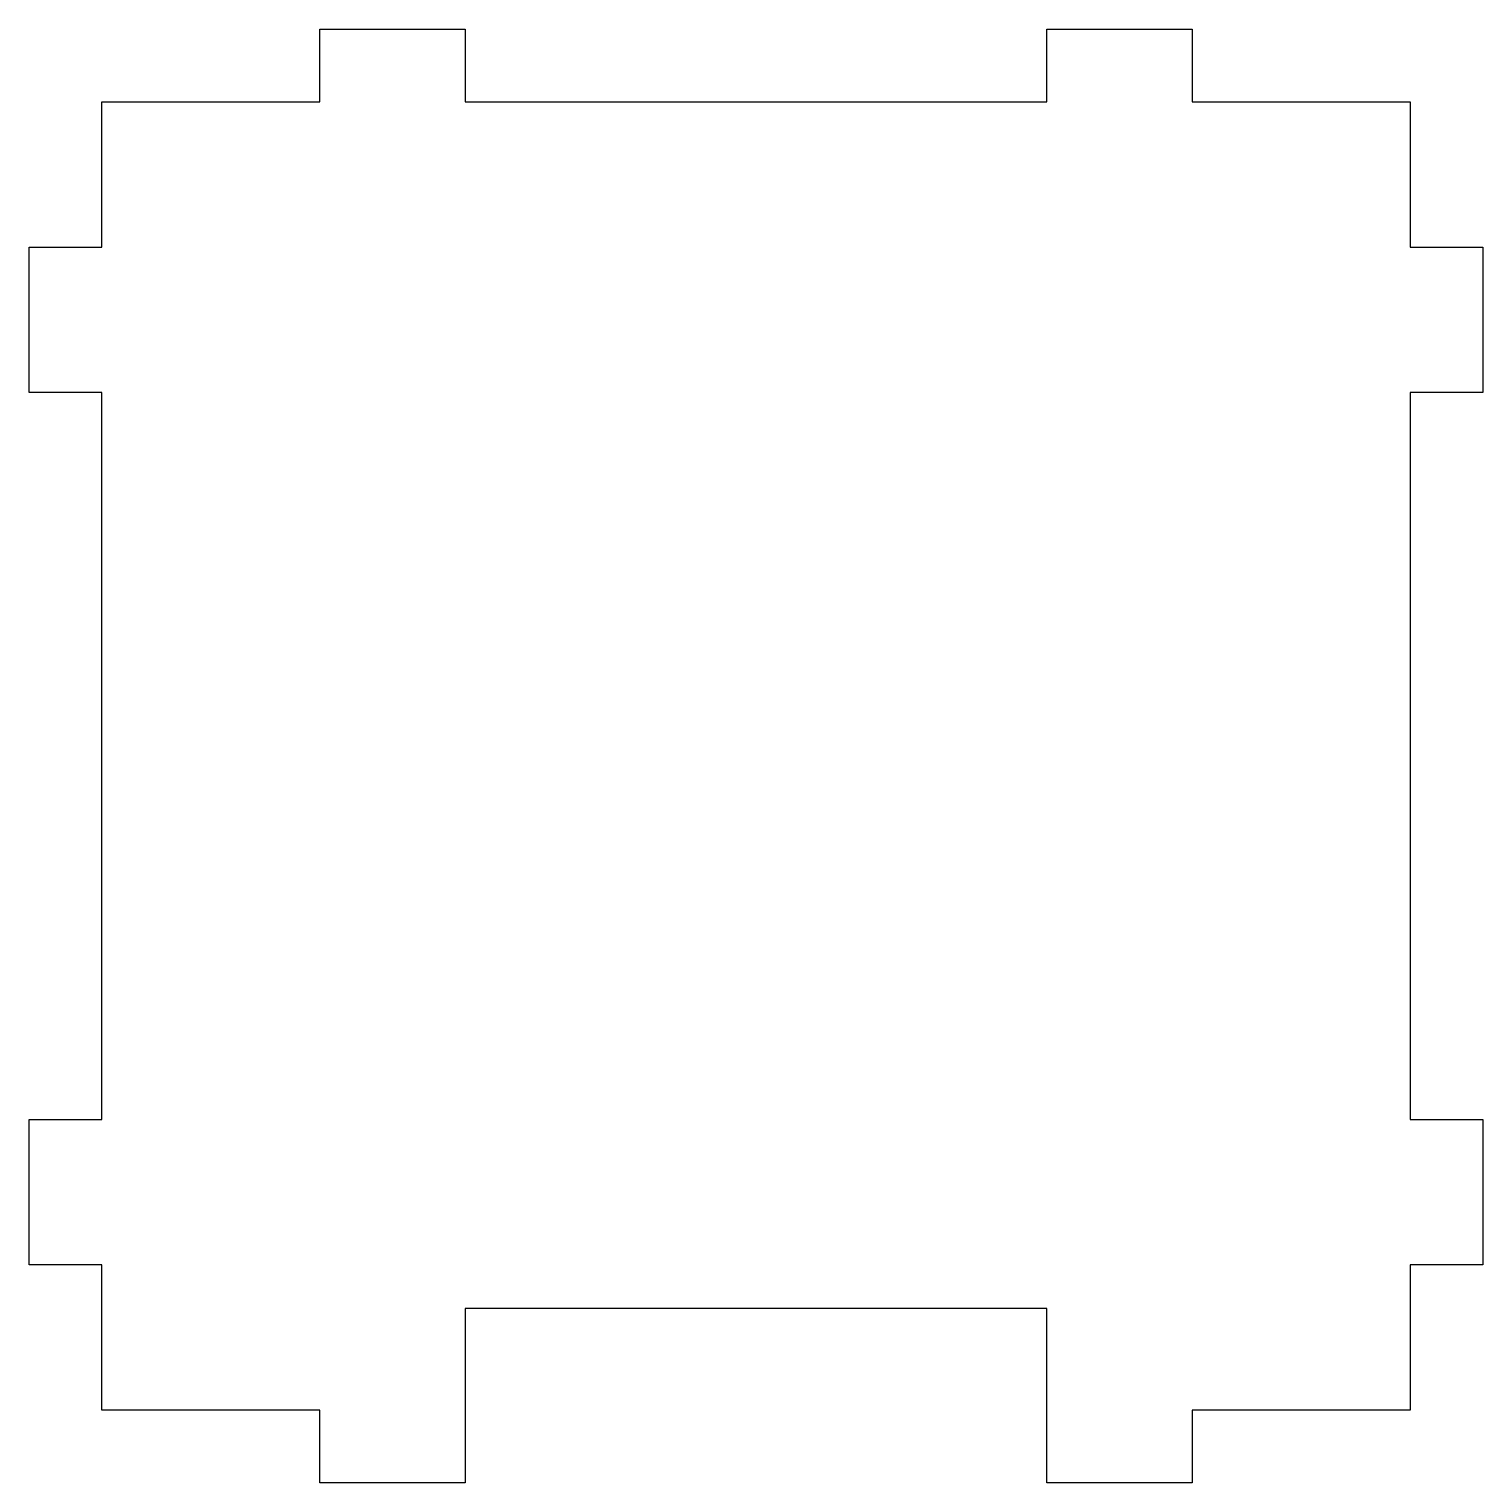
# Paper-space layout '_Bottom' of a CAD drawing. Header units: centimetres. Extents: x -5 to 5, y -5 to 5.
import ezdxf

# ---------------------------------------------------------------- set-up
doc = ezdxf.new("R2010")
doc.units = ezdxf.units.CM

psp = doc.layouts.new('_Bottom')

# ---------------------------------------------------------------- linework, layer by layer
at = {"color": 7, "linetype": 'Continuous', "lineweight": 25}
for p, q in [((-3, 4.5), (-3, 5)), ((-3, 5), (-2, 5)), ((-2, 5), (-2, 4.5)), ((2, 4.5), (2, 5)), ((2, 5), (3, 5)), ((3, 5), (3, 4.5)), ((-4.5, 3.5), (-4.5, 4.5)), ((-4.5, 4.5), (-3, 4.5)), ((-2, 4.5), (2, 4.5)), ((3, 4.5), (4.5, 4.5)), ((4.5, 4.5), (4.5, 3.5)), ((-5, 2.5), (-5, 3.5)), ((-5, 3.5), (-4.5, 3.5)), ((4.5, 3.5), (5, 3.5)), ((5, 3.5), (5, 2.5)), ((-4.5, 2.5), (-5, 2.5)), ((-4.5, -2.5), (-4.5, 2.5)), ((5, 2.5), (4.5, 2.5)), ((4.5, 2.5), (4.5, -2.5)), ((-5, -3.5), (-5, -2.5)), ((-5, -2.5), (-4.5, -2.5)), ((4.5, -2.5), (5, -2.5)), ((5, -2.5), (5, -3.5)), ((-4.5, -3.5), (-5, -3.5)), ((-4.5, -4.5), (-4.5, -3.5)), ((5, -3.5), (4.5, -3.5)), ((4.5, -3.5), (4.5, -4.5)), ((2, -3.8), (-2, -3.8)), ((-2, -3.8), (-2, -5)), ((2, -5), (2, -3.8)), ((-3, -4.5), (-4.5, -4.5)), ((-3, -5), (-3, -4.5)), ((4.5, -4.5), (3, -4.5)), ((3, -4.5), (3, -5)), ((-2, -5), (-3, -5)), ((3, -5), (2, -5))]:
    psp.add_line(p, q, dxfattribs=at)

doc.saveas('drawing.dxf')
